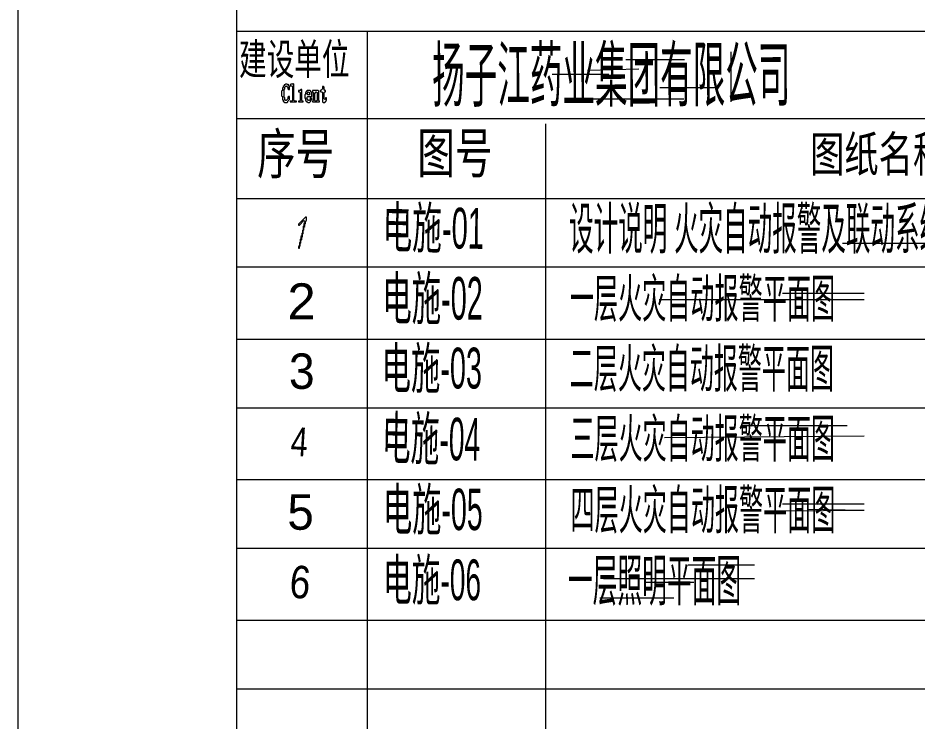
# Model space of a CAD drawing. Header units: millimetres. Extents: x 10 to 220, y 12 to 309.
# Drawn here: x 10 to 112.3, y 160 to 240 of the extents above; entities that cross this region are included whole.
import ezdxf

# ---------------------------------------------------------------- set-up
doc = ezdxf.new("R2010")
doc.units = ezdxf.units.MM
for name, color, linetype, lineweight in [('OCR_TEXT', 6, 'Continuous', 0), ('TRACE_STRAIGHT', 5, 'Continuous', 0), ('TRACE_TEXT_SYMBOL', 6, 'Continuous', 0)]:
    doc.layers.add(name, color=color, linetype=linetype, lineweight=lineweight)
doc.styles.add('wqy-unicode', font='wqy-unicode.lff')

msp = doc.modelspace()

# ---------------------------------------------------------------- linework, layer by layer
at = {"layer": 'TRACE_STRAIGHT', "color": 5}
for p, q in [((10.04, 308.52), (10.04, 11.73)), ((34.87, 298.54), (34.87, 21.61)), ((34.87, 238.5), (209.43, 238.5)), ((49.72, 238.5), (49.72, 59.68)), ((91.07, 236.15), (91.07, 230.46)), ((79.15, 235.26), (85.81, 235.26)), ((70.77, 233.6), (77.2, 233.6)), ((74.77, 234.07), (80.6, 234.19)), ((83, 232.07), (89.22, 232.07)), ((72.32, 230.8), (85.72, 230.8)), ((34.87, 228.56), (209.44, 228.56)), ((69.99, 227.96), (69.99, 59.68)), ((34.87, 219.47), (209.43, 219.47)), ((103.75, 214.39), (123.94, 214.39)), ((34.87, 211.67), (209.43, 211.67)), ((96.93, 208.69), (106.21, 208.69)), ((82.92, 207.99), (106.21, 207.99)), ((34.87, 203.47), (209.43, 203.47)), ((34.87, 195.65), (209.43, 195.65)), ((92.2, 193.63), (104.28, 193.63)), ((83.53, 192.27), (106.21, 192.45)), ((34.87, 187.52), (209.43, 187.52)), ((96.93, 184.74), (106.21, 184.74)), ((96.92, 183.95), (106.21, 184.03)), ((99.73, 184.12), (106.21, 184.03)), ((34.87, 179.71), (209.43, 179.71)), ((86.16, 177.78), (93.77, 177.78)), ((76.61, 176.24), (93.77, 176.24)), ((81.25, 175.81), (86.86, 175.81)), ((76.17, 174.06), (84.58, 174.06)), ((34.87, 171.51), (209.43, 171.51)), ((34.87, 163.69), (209.43, 163.69))]:
    msp.add_line(p, q, dxfattribs=at)
at = {"layer": 'TRACE_TEXT_SYMBOL', "color": 6}
for points in [[(41.33, 232.55), (41.24, 232.46), (41.06, 232.46), (40.98, 232.38), (40.98, 232.29), (40.89, 232.2), (40.8, 232.29), (40.8, 232.46), (40.71, 232.38), (40.63, 232.46), (40.45, 232.46), (40.36, 232.38), (40.28, 232.38), (40.28, 232.29), (40.19, 232.2), (40.19, 232.11), (40.1, 232.02), (40.1, 231.76), (40.01, 231.67), (40.01, 231.15), (40.1, 231.06), (40.1, 230.71), (40.19, 230.62), (40.19, 230.54), (40.36, 230.36), (40.63, 230.36), (40.71, 230.45), (40.71, 230.54), (40.89, 230.71), (40.89, 231.06), (40.8, 231.06), (40.71, 230.97), (40.71, 230.8), (40.54, 230.62), (40.45, 230.62), (40.36, 230.71), (40.36, 230.89), (40.28, 230.97), (40.28, 231.85), (40.36, 231.94), (40.36, 232.11), (40.54, 232.29), (40.71, 232.11), (40.71, 231.94), (40.8, 231.85), (40.89, 231.85), (40.89, 232.2), (40.98, 232.29), (41.15, 232.29), (41.24, 232.2), (41.24, 230.62), (41.15, 230.54), (40.98, 230.54), (40.98, 230.45), (41.68, 230.45), (41.68, 230.54), (41.5, 230.54), (41.41, 230.62), (41.41, 232.46)], [(42.2, 231.85), (42.11, 231.76), (41.94, 231.76), (41.94, 231.59), (42.03, 231.59), (42.11, 231.5), (42.11, 230.62), (42.03, 230.54), (41.94, 230.54), (41.94, 230.45), (42.46, 230.45), (42.46, 230.54), (42.38, 230.54), (42.29, 230.62), (42.29, 231.85)], [(42.9, 231.76), (42.82, 231.67), (42.82, 231.59), (42.73, 231.5), (42.73, 231.32), (42.64, 231.24), (42.64, 230.89), (42.73, 230.8), (42.73, 230.62), (42.82, 230.54), (42.82, 230.45), (42.9, 230.45), (42.99, 230.36), (43.17, 230.36), (43.34, 230.54), (43.34, 230.62), (43.43, 230.71), (43.43, 230.8), (43.34, 230.89), (43.25, 230.89), (43.25, 230.71), (43.17, 230.62), (43.08, 230.62), (42.9, 230.8), (42.9, 230.97), (42.99, 231.06), (43.43, 231.06), (43.43, 231.5), (43.52, 231.59), (43.6, 231.5), (43.6, 230.62), (43.52, 230.54), (43.52, 230.45), (44.3, 230.45), (44.3, 230.54), (44.22, 230.62), (44.22, 231.67), (44.13, 231.76), (43.52, 231.76), (43.52, 231.59), (43.43, 231.5), (43.34, 231.59), (43.34, 231.67), (43.25, 231.76)], [(43.08, 231.59), (43.17, 231.5), (43.17, 231.41), (43.25, 231.32), (43.17, 231.24), (42.99, 231.24), (42.9, 231.32), (42.9, 231.41)], [(43.95, 231.59), (44.04, 231.5), (44.04, 230.62), (43.95, 230.54), (43.87, 230.54), (43.78, 230.62), (43.78, 231.41)], [(44.65, 232.2), (44.65, 231.94), (44.48, 231.76), (44.39, 231.76), (44.39, 231.67), (44.48, 231.59), (44.57, 231.59), (44.65, 231.5), (44.65, 230.45), (44.74, 230.36), (44.92, 230.36), (45, 230.45), (45, 230.54), (45.09, 230.62), (45.09, 230.89), (45, 230.89), (45, 230.8), (44.92, 230.71), (44.83, 230.8), (44.83, 231.5), (44.92, 231.59), (45, 231.59), (45, 231.76), (44.92, 231.76), (44.83, 231.85), (44.83, 232.11), (44.74, 232.2)], [(42.73, 217.32), (41.94, 216.53), (41.94, 216.44), (42.03, 216.44), (42.55, 216.97), (42.64, 216.88), (42.64, 216.7), (42.55, 216.61), (42.55, 216.35), (42.46, 216.26), (42.46, 215.91), (42.38, 215.83), (42.38, 215.56), (42.29, 215.48), (42.29, 215.21), (42.2, 215.13), (42.2, 214.86), (42.11, 214.78), (42.11, 214.51), (42.03, 214.43), (42.03, 214.08), (41.94, 213.99), (41.94, 213.81), (42.03, 213.81), (42.03, 213.99), (42.11, 214.08), (42.11, 214.34), (42.2, 214.43), (42.2, 214.69), (42.29, 214.78), (42.29, 215.04), (42.38, 215.13), (42.38, 215.39), (42.46, 215.48), (42.46, 215.83), (42.55, 215.91), (42.55, 216.18), (42.64, 216.26), (42.64, 216.53), (42.73, 216.61), (42.73, 216.88), (42.82, 216.97), (42.82, 217.32)]]:
    msp.add_lwpolyline(points, close=True, dxfattribs=at)

# ---------------------------------------------------------------- texts
at = {"layer": 'OCR_TEXT', "color": 6, "style": 'wqy-unicode'}
for s, height, width, p in [('建设单位', 3.551, 0.647805, (35.17, 233.53)), ('序号', 4.576, 0.700987, (37.23, 222.26)), ('图号', 4.576, 0.685367, (55.43, 222.35)), ('图纸名称', 4.029, 0.707918, (100.08, 222.5)), ('设计说明 火灾自动报警及联动系统图', 4.7123, 0.434304, (72.68, 213.71)), ('电施-02', 4.849, 0.505454, (51.45, 205.68)), ('一层火灾自动报警平面图', 4.3708, 0.459834, (72.76, 205.94)), ('2', 4.1, 1.053103, (40.67, 205.71)), ('电施-03', 4.644, 0.527052, (51.37, 197.85)), ('二层火灾自动报警平面图', 4.3708, 0.457793, (72.76, 197.97)), ('3', 4.03, 0.973771, (40.84, 197.81)), ('三层火灾自动报警平面图', 4.3708, 0.458255, (72.84, 190)), ('电施-05', 4.712, 0.515639, (51.54, 181.75)), ('四层火灾自动报警平面图', 4.4391, 0.452063, (72.84, 181.87)), ('5', 4.03, 1.002718, (40.66, 181.79)), ('电施-06', 4.644, 0.514526, (51.54, 173.77)), ('一层照明平面图', 4.712, 0.437666, (72.55, 173.7))]:
    msp.add_text(s, height=height, dxfattribs=dict(at, width=width)).set_placement(p)
for s, height, rotation, width, p in [('扬子江药业集团有限公司', 6.044, 0.1067, 0.449125, (57.12, 230.53)), ('电施-01', 4.645, -0.7117, 0.532242, (51.46, 213.87)), ('电施-04', 4.849, -1.0354, 0.493641, (51.38, 189.83)), ('4', 3.28, -3.5763, 0.791024, (40.96, 190.22)), ('6', 3.7, -4.8991, 0.848073, (40.8, 174.1))]:
    msp.add_text(s, height=height, rotation=rotation, dxfattribs=dict(at, width=width)).set_placement(p)

doc.saveas('drawing.dxf')
